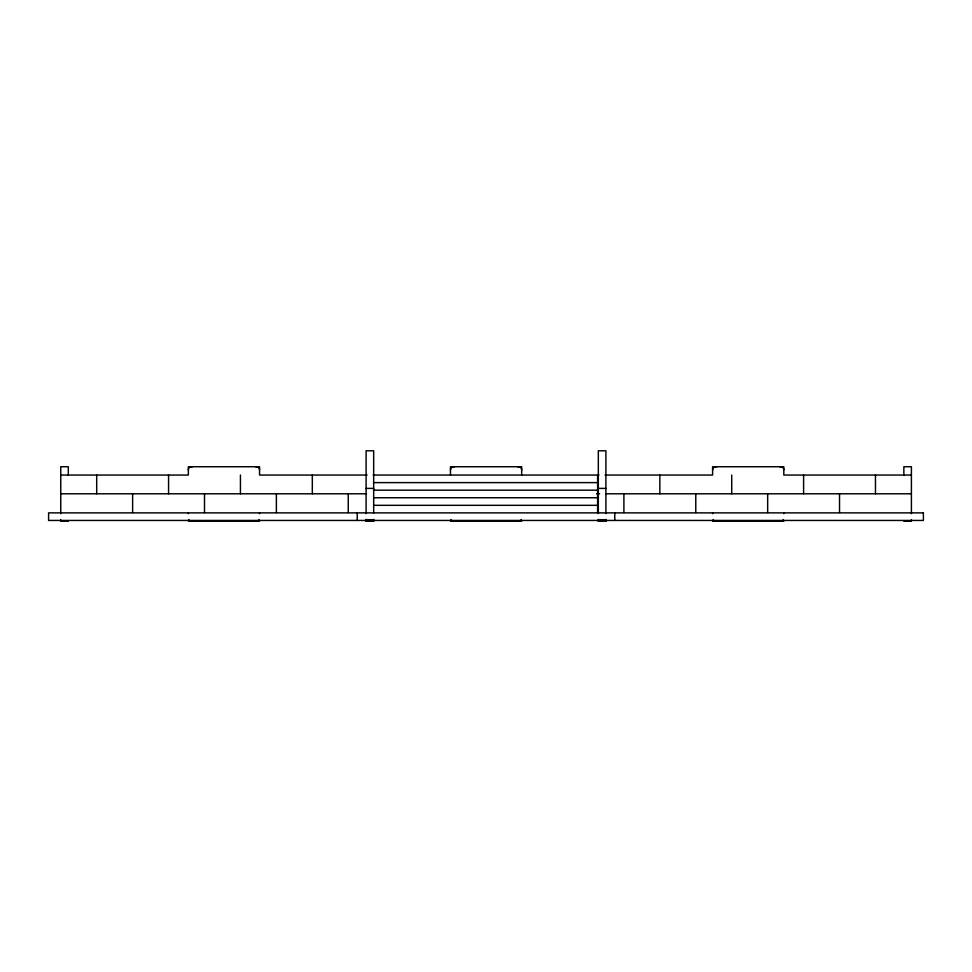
<?xml version="1.0" encoding="UTF-8"?>
<svg xmlns="http://www.w3.org/2000/svg" width="972" height="972" viewBox="0 0 972 972"><rect width="100%" height="100%" fill="white"/><g stroke="black" fill="none" stroke-linecap="round" stroke-linejoin="round"><path stroke-width="1.46" d="M192.48 466.73L191.241 466.742A3.135 3.135 0 0 0 188.349 469.889M454.617 466.73L453.365 466.742A3.135 3.135 0 0 0 450.486 469.889M716.741 466.73L715.501 466.742A3.135 3.135 0 0 0 712.622 469.889M255.417 521.199L256.657 521.186A3.135 3.135 0 0 0 259.099 519.68M517.541 521.199L518.793 521.186A3.135 3.135 0 0 0 521.223 519.68M779.678 521.199L780.917 521.186A3.135 3.135 0 0 0 783.359 519.68M60.75 475.053L188.349 475.053L188.349 466.73L259.548 466.73L259.548 475.053L367.137 475.053M373.199 475.053L598.959 475.053M605.021 475.053L712.61 475.053L712.61 466.73L783.809 466.73L783.809 475.053L911.408 475.053M373.673 482.622L597.598 482.622M366.104 488.394L373.673 488.394M598.327 488.394L605.896 488.394M373.673 490.18L597.598 490.18M60.75 493.788L366.505 493.788M596.577 493.788L599.603 493.788M605.653 493.788L911.408 493.788M373.673 497.749L597.598 497.749M373.673 505.319L597.598 505.319M366.104 519.935L373.673 519.935M598.327 519.935L605.896 519.935M366.104 520.798L373.673 520.798M598.327 520.798L605.896 520.798M366.104 521.053L373.673 521.053M598.327 521.053L605.896 521.053M68.307 521.199L60.75 521.199L60.75 519.68M188.349 521.199L259.548 521.199M450.522 521.199L521.672 521.199M712.61 521.199L783.809 521.199M903.851 521.199L911.408 521.199L911.408 519.68M779.678 466.73L780.917 466.742A3.135 3.135 0 0 1 783.809 469.889M517.541 466.73L518.793 466.742A3.135 3.135 0 0 1 521.672 469.889M255.417 466.73L256.657 466.742A3.135 3.135 0 0 1 259.548 469.889M716.741 521.199L715.501 521.186A3.135 3.135 0 0 1 713.059 519.68M454.617 521.199L453.365 521.186A3.135 3.135 0 0 1 450.935 519.68M192.48 521.199L191.241 521.186A3.135 3.135 0 0 1 188.799 519.68M911.408 513.653L911.408 466.73L903.851 466.73L903.851 475.053M875.468 475.053L875.468 493.788M839.529 493.788L839.529 512.523M803.601 475.053L803.601 493.788M783.809 512.876L783.809 513.653M767.661 493.788L767.661 512.523M731.722 475.053L731.722 493.788M712.61 512.876L712.61 513.653M695.782 493.788L695.782 512.523M659.842 475.053L659.842 493.788M623.903 493.788L623.903 512.523M614.766 512.876L614.766 520.445M605.896 513.556L605.896 450.801L598.327 450.801L598.327 513.556M605.896 519.364L605.896 521.186L598.327 521.199L598.327 519.364M597.598 475.053L597.598 512.876M521.672 475.053L521.672 466.73L450.486 466.73L450.486 475.053M373.673 512.876L373.673 450.801L366.104 450.801L366.104 513.556M373.673 519.364L373.673 521.186L366.104 521.199L366.104 519.364M357.234 512.876L357.234 520.445M348.255 493.788L348.255 512.523M312.316 475.053L312.316 493.788M276.376 493.788L276.376 512.523M259.548 512.876L259.548 513.653M240.436 475.053L240.436 493.788M204.509 493.788L204.509 512.523M188.349 512.876L188.349 513.653M168.569 475.053L168.569 493.788M132.629 493.788L132.629 512.523M96.69 475.053L96.69 493.788M68.307 475.053L68.307 466.73L60.75 466.73L60.75 513.653M923.4 512.876L48.6 512.876L48.6 520.445L923.4 520.445L923.4 512.876"/></g></svg>
